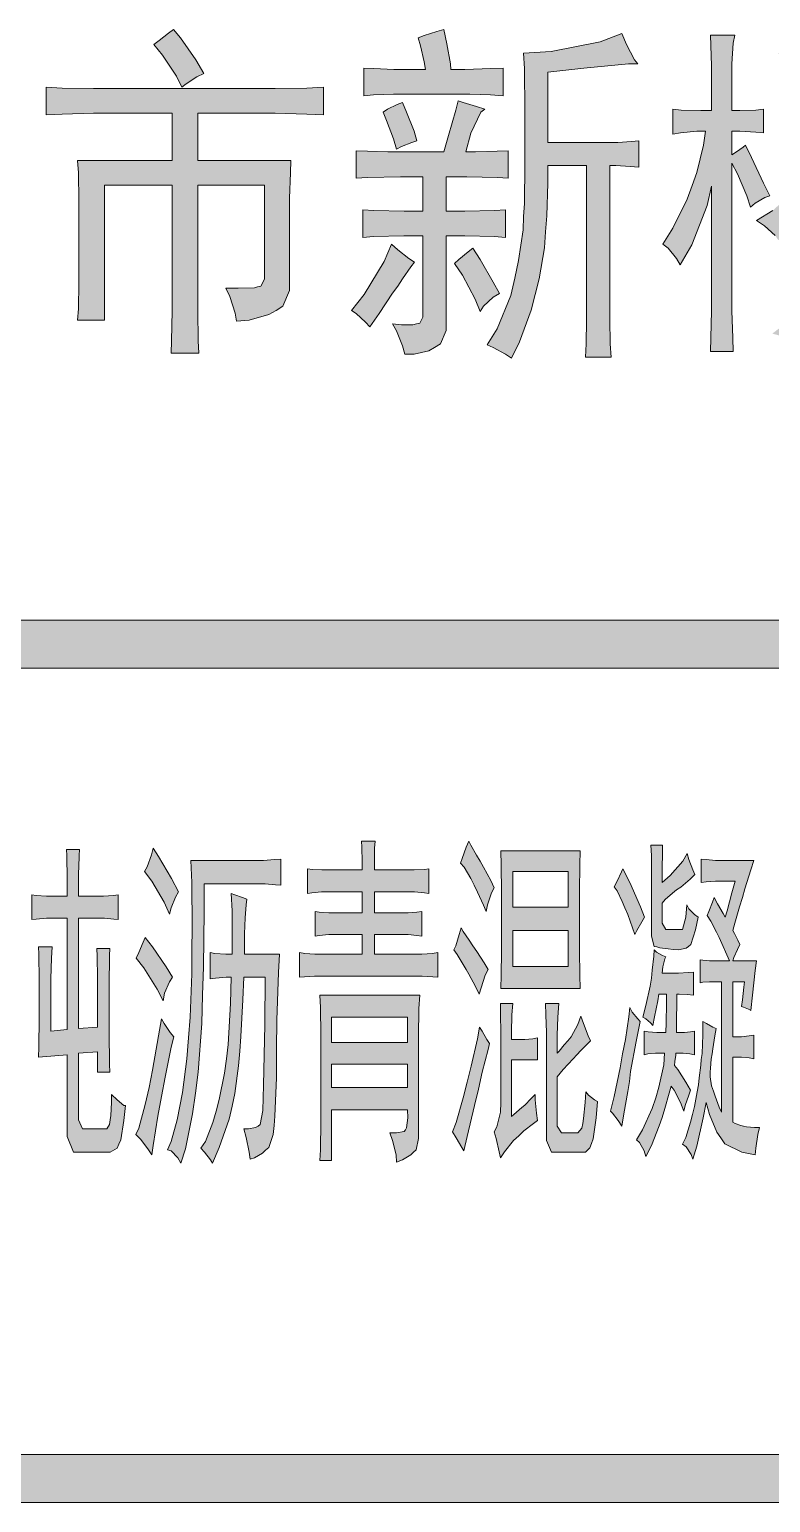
# Model space of a CAD drawing. Header units: millimetres. Extents: x 0 to 414, y 0 to 292.
# Drawn here: x 375.33 to 381.88, y 52.24 to 65.26 of the extents above; entities that cross this region are included whole.
import ezdxf

# ---------------------------------------------------------------- set-up
doc = ezdxf.new("R2010")
doc.units = ezdxf.units.MM

msp = doc.modelspace()

# ---------------------------------------------------------------- hatches: boundary and pattern name
h = msp.add_hatch(color=0)
h.dxf.hatch_style = 2
h.paths.add_polyline_path([(376.600861, 65.260361), (376.664361, 65.186278), (376.798417, 64.99225), (376.868972, 64.872306), (376.809, 64.840556), (376.71375, 64.780583), (376.674944, 64.748833), (376.629083, 64.847611), (376.505611, 65.034583), (376.428, 65.126306), (376.473861, 65.161583), (376.558528, 65.228611)])
h = msp.add_hatch(color=0)
h.dxf.hatch_style = 2
h.paths.add_polyline_path([(378.989167, 65.260361), (379.017389, 65.133361), (379.049139, 64.956972), (379.052667, 64.907583), (379.176139, 64.907583), (379.405444, 64.914639), (379.514806, 64.918167), (379.514806, 64.67475), (379.401917, 64.681806), (379.218472, 64.688861), (379.147917, 64.688861), (378.636389, 64.688861), (378.544667, 64.688861), (378.368278, 64.681806), (378.283611, 64.67475), (378.283611, 64.918167), (378.371806, 64.914639), (378.548194, 64.907583), (378.636389, 64.907583), (378.826889, 64.907583), (378.816306, 64.974611), (378.784556, 65.115722), (378.763389, 65.186278), (378.816306, 65.207444), (378.929194, 65.242722)])
h = msp.add_hatch(color=0)
h.dxf.hatch_style = 2
h.paths.add_polyline_path([(383.197806, 64.99225), (383.134306, 64.999306), (382.866194, 64.967556), (382.661583, 64.932278), (382.651, 64.840556), (382.626306, 64.646528), (382.608667, 64.544222), (382.993194, 64.544222), (383.056694, 64.544222), (383.215444, 64.54775), (383.303639, 64.554806), (383.303639, 64.346667), (383.215444, 64.353722), (382.993194, 64.360778), (382.866194, 64.360778), (382.880306, 64.251417), (382.9685, 64.053861), (383.042583, 63.965667), (383.113139, 63.877472), (383.331861, 63.732833), (383.4765, 63.679917), (383.423583, 63.641111), (383.335389, 63.53175), (383.303639, 63.461194), (383.226028, 63.507056), (383.074333, 63.630528), (383.003778, 63.704611), (382.993194, 63.637583), (382.982611, 63.478833), (382.982611, 63.387111), (382.982611, 62.826194), (382.982611, 62.741528), (382.989667, 62.5475), (382.993194, 62.438139), (382.792111, 62.438139), (382.795639, 62.508694), (382.802694, 62.70625), (382.802694, 62.826194), (382.802694, 63.387111), (382.802694, 63.478833), (382.795639, 63.641111), (382.792111, 63.715194), (382.993194, 63.715194), (382.869722, 63.84925), (382.7145, 64.170278), (382.68275, 64.360778), (382.566333, 64.360778), (382.506361, 64.16675), (382.368778, 63.873944), (382.287639, 63.775167), (382.368778, 63.764583), (382.485194, 63.750472), (382.524, 63.750472), (382.506361, 63.683444), (382.481667, 63.482361), (382.471083, 63.344778), (382.456972, 63.207194), (382.414639, 62.956722), (382.379361, 62.843833), (382.344083, 62.730944), (382.217083, 62.522806), (382.125361, 62.424028), (382.072444, 62.480472), (381.956028, 62.554556), (381.892528, 62.572194), (382.037167, 62.681556), (382.210028, 62.992), (382.23825, 63.193083), (382.27, 63.394167), (382.287639, 63.672861), (382.277056, 63.750472), (382.195917, 63.648167), (382.030111, 63.471778), (381.945444, 63.397694), (381.917222, 63.440028), (381.821972, 63.524694), (381.751417, 63.570556), (381.896056, 63.65875), (382.107722, 63.856306), (382.17475, 63.958611), (382.241778, 64.060917), (382.340556, 64.262), (382.372306, 64.360778), (382.255889, 64.360778), (382.04775, 64.353722), (381.956028, 64.346667), (381.956028, 64.554806), (382.051278, 64.54775), (382.287639, 64.544222), (382.425222, 64.544222), (382.435806, 64.653583), (382.453444, 64.8335), (382.456972, 64.907583), (382.319389, 64.889944), (382.104194, 64.86525), (382.030111, 64.858194), (382.016, 64.914639), (381.970139, 65.009889), (381.945444, 65.052222), (381.998361, 65.052222), (382.234722, 65.073389), (382.414639, 65.094556), (382.598083, 65.11925), (382.929694, 65.193333), (383.081389, 65.249778), (383.102556, 65.186278), (383.159, 65.059278)])
h = msp.add_hatch(color=0)
h.dxf.hatch_style = 2
h.paths.add_polyline_path([(380.703667, 64.956972), (380.622528, 64.956972), (380.227417, 64.918167), (379.909917, 64.882889), (379.909917, 64.262), (380.467306, 64.262), (380.527278, 64.262), (380.647222, 64.269056), (380.71425, 64.276111), (380.71425, 64.043278), (380.636639, 64.050333), (380.509639, 64.057389), (380.456722, 64.057389), (380.456722, 62.8015), (380.456722, 62.699194), (380.46025, 62.480472), (380.467306, 62.364056), (380.241528, 62.364056), (380.248583, 62.480472), (380.252111, 62.692139), (380.252111, 62.790917), (380.252111, 64.057389), (379.909917, 64.057389), (379.909917, 63.902167), (379.899333, 63.612889), (379.88875, 63.471778), (379.878167, 63.330667), (379.832306, 63.0555), (379.797028, 62.917917), (379.76175, 62.780333), (379.659444, 62.498111), (379.588889, 62.353472), (379.535972, 62.38875), (379.426611, 62.448722), (379.373694, 62.473417), (379.461889, 62.614528), (379.581833, 62.907333), (379.617111, 63.062556), (379.648861, 63.217778), (379.691194, 63.489417), (379.694722, 63.605833), (379.701778, 63.72225), (379.705306, 64.067972), (379.705306, 64.300806), (379.705306, 64.537167), (379.701778, 64.914639), (379.694722, 65.052222), (379.938139, 65.066333), (380.372056, 65.151), (380.562556, 65.225083), (380.604889, 65.126306), (380.675444, 64.99225)])
h = msp.add_hatch(color=0)
h.dxf.hatch_style = 2
h.paths.add_polyline_path([(381.6985, 63.6905), (381.66675, 63.789278), (381.585611, 63.983306), (381.536222, 64.078556), (381.536222, 62.886167), (381.536222, 62.773278), (381.543278, 62.533389), (381.546806, 62.413444), (381.345722, 62.413444), (381.34925, 62.533389), (381.356306, 62.773278), (381.356306, 62.886167), (381.356306, 63.873944), (381.3175, 63.704611), (381.179917, 63.355361), (381.077611, 63.178972), (381.045861, 63.235417), (380.971778, 63.327139), (380.925917, 63.362417), (381.014111, 63.503528), (381.141111, 63.761056), (381.183444, 63.881), (381.225778, 63.997417), (381.28575, 64.237306), (381.303389, 64.360778), (381.225778, 64.360778), (381.081139, 64.346667), (381.014111, 64.336083), (381.014111, 64.554806), (381.088194, 64.54775), (381.261056, 64.544222), (381.356306, 64.544222), (381.356306, 64.847611), (381.356306, 64.939333), (381.34925, 65.11925), (381.345722, 65.210972), (381.560917, 65.210972), (381.546806, 65.140417), (381.536222, 64.956972), (381.536222, 64.847611), (381.536222, 64.544222), (381.606778, 64.544222), (381.747889, 64.54775), (381.814917, 64.554806), (381.814917, 64.346667), (381.747889, 64.353722), (381.606778, 64.360778), (381.536222, 64.360778), (381.536222, 64.152639), (381.575028, 64.177333), (381.635, 64.219667), (381.656167, 64.237306), (381.709083, 64.127944), (381.814917, 63.902167), (381.871361, 63.789278), (381.8255, 63.775167), (381.740833, 63.725778)])
h = msp.add_hatch(color=0)
h.dxf.hatch_style = 2
h.paths.add_polyline_path([(377.373444, 64.73825), (377.500444, 64.73825), (377.779139, 64.741778), (377.927306, 64.748833), (377.927306, 64.505417), (377.779139, 64.512472), (377.500444, 64.519528), (377.373444, 64.519528), (376.816056, 64.519528), (376.816056, 64.10325), (377.638028, 64.10325), (377.6345, 63.993889), (377.627444, 63.768111), (377.627444, 63.655222), (377.627444, 63.059028), (377.627444, 62.953194), (377.567472, 62.815611), (377.5075, 62.776806), (377.444, 62.741528), (377.271139, 62.692139), (377.15825, 62.681556), (377.147667, 62.752111), (377.098278, 62.900278), (377.063, 62.974361), (377.172361, 62.974361), (377.317, 62.977889), (377.345222, 62.984944), (377.373444, 62.992), (377.405194, 63.051972), (377.405194, 63.104889), (377.405194, 63.884528), (376.816056, 63.884528), (376.816056, 62.924972), (376.816056, 62.773278), (376.819583, 62.508694), (376.826639, 62.399333), (376.579694, 62.399333), (376.583222, 62.508694), (376.590278, 62.773278), (376.590278, 62.924972), (376.590278, 63.884528), (375.990556, 63.884528), (375.990556, 62.692139), (375.754194, 62.692139), (375.76125, 62.790917), (375.764778, 63.020222), (375.764778, 63.154278), (375.764778, 63.605833), (375.764778, 63.746944), (375.76125, 63.993889), (375.754194, 64.10325), (376.590278, 64.10325), (376.590278, 64.519528), (376.032889, 64.519528), (375.895306, 64.519528), (375.616611, 64.512472), (375.4755, 64.505417), (375.4755, 64.748833), (375.616611, 64.741778), (375.895306, 64.73825), (376.032889, 64.73825)])
h = msp.add_hatch(color=0)
h.dxf.hatch_style = 2
h.paths.add_polyline_path([(379.352528, 64.554806), (379.31725, 64.530111), (379.229056, 64.343139), (379.183194, 64.177333), (379.271389, 64.177333), (379.461889, 64.184389), (379.557139, 64.187917), (379.557139, 63.9445), (379.465417, 63.951556), (379.193778, 63.958611), (379.010333, 63.958611), (379.010333, 63.655222), (379.176139, 63.655222), (379.437194, 63.65875), (379.535972, 63.665806), (379.535972, 63.422389), (379.437194, 63.429444), (379.176139, 63.4365), (379.010333, 63.4365), (379.010333, 62.692139), (379.010333, 62.600417), (378.960944, 62.480472), (378.908028, 62.448722), (378.858639, 62.4205), (378.728111, 62.38875), (378.646972, 62.38875), (378.625806, 62.462833), (378.572889, 62.596889), (378.537611, 62.656861), (378.615222, 62.649806), (378.717528, 62.649806), (378.749278, 62.656861), (378.7775, 62.663917), (378.805722, 62.716833), (378.805722, 62.766222), (378.805722, 63.4365), (378.636389, 63.4365), (378.368278, 63.429444), (378.273028, 63.422389), (378.273028, 63.665806), (378.371806, 63.65875), (378.639917, 63.655222), (378.805722, 63.655222), (378.805722, 63.958611), (378.608167, 63.958611), (378.315361, 63.951556), (378.216583, 63.9445), (378.216583, 64.187917), (378.315361, 64.184389), (378.495278, 64.177333), (378.583472, 64.177333), (378.989167, 64.177333), (379.0315, 64.321972), (379.095, 64.54775), (379.116167, 64.628889), (379.162028, 64.614778), (379.278444, 64.5795)])
h = msp.add_hatch(color=0)
h.dxf.hatch_style = 2
h.paths.add_polyline_path([(378.625806, 64.614778), (378.661083, 64.530111), (378.728111, 64.360778), (378.752806, 64.276111), (378.706944, 64.262), (378.615222, 64.226722), (378.572889, 64.202028), (378.544667, 64.29375), (378.484694, 64.456028), (378.452944, 64.530111), (378.49175, 64.554806), (378.576417, 64.597139)])
h = msp.add_hatch(color=0)
h.dxf.hatch_style = 2
h.paths.add_polyline_path([(378.731639, 63.203667), (378.699889, 63.161333), (378.625806, 63.0555), (378.583472, 62.992), (378.537611, 62.9285), (378.417667, 62.748583), (378.336528, 62.632167), (378.297722, 62.6745), (378.216583, 62.748583), (378.17425, 62.776806), (378.287139, 62.917917), (378.463528, 63.210722), (378.527028, 63.362417), (378.583472, 63.313028), (378.68225, 63.235417)])
h = msp.add_hatch(color=0)
h.dxf.hatch_style = 2
h.paths.add_polyline_path([(379.246694, 63.327139), (379.310194, 63.228361), (379.426611, 63.027278), (379.483056, 62.924972), (379.426611, 62.893222), (379.341944, 62.815611), (379.310194, 62.766222), (379.267861, 62.875583), (379.154972, 63.08725), (379.084417, 63.193083), (379.123222, 63.228361), (379.204361, 63.295389)])
h = msp.add_hatch(color=0)
h.dxf.hatch_style = 2
h.paths.add_polyline_path([(355.134333, 59.615917), (355.134333, 60.03925), (404.410333, 60.03925), (404.410333, 59.615917)])
h = msp.add_hatch(color=0)
h.dxf.hatch_style = 2
h.paths.add_polyline_path([(378.382389, 58.084861), (378.378861, 58.024889), (378.378861, 57.897889), (378.378861, 57.830861), (378.678722, 57.830861), (378.728111, 57.830861), (378.819833, 57.834389), (378.858639, 57.841444), (378.858639, 57.622722), (378.819833, 57.629778), (378.731639, 57.636833), (378.68225, 57.636833), (378.378861, 57.636833), (378.378861, 57.453389), (378.639917, 57.453389), (378.675194, 57.453389), (378.752806, 57.456917), (378.795139, 57.463972), (378.795139, 57.24525), (378.752806, 57.252306), (378.675194, 57.259361), (378.639917, 57.259361), (378.378861, 57.259361), (378.378861, 57.0865), (378.74575, 57.0865), (378.795139, 57.0865), (378.890389, 57.093556), (378.93625, 57.100611), (378.93625, 56.881889), (378.893917, 56.885417), (378.798667, 56.892472), (378.74575, 56.892472), (377.8885, 56.892472), (377.846167, 56.892472), (377.757972, 56.885417), (377.715639, 56.881889), (377.715639, 57.100611), (377.7615, 57.093556), (377.849694, 57.0865), (377.8885, 57.0865), (378.2695, 57.0865), (378.2695, 57.259361), (378.0155, 57.259361), (377.973167, 57.259361), (377.8885, 57.252306), (377.853222, 57.24525), (377.853222, 57.463972), (377.8885, 57.456917), (377.973167, 57.453389), (378.0155, 57.453389), (378.2695, 57.453389), (378.2695, 57.636833), (377.955528, 57.636833), (377.909667, 57.636833), (377.825, 57.629778), (377.786194, 57.622722), (377.786194, 57.841444), (377.828528, 57.834389), (377.913194, 57.830861), (377.955528, 57.830861), (378.2695, 57.830861), (378.2695, 57.901417), (378.265972, 58.031944), (378.262444, 58.084861)])
h = msp.add_hatch(color=0)
h.dxf.hatch_style = 2
h.paths.add_polyline_path([(379.211417, 58.084861), (379.229056, 58.049583), (379.278444, 57.961389), (379.310194, 57.908472), (379.341944, 57.855556), (379.405444, 57.739139), (379.433667, 57.672111), (379.4125, 57.629778), (379.377222, 57.523944), (379.363111, 57.463972), (379.341944, 57.520417), (379.289028, 57.633306), (379.257278, 57.696806), (379.229056, 57.756778), (379.169083, 57.855556), (379.137333, 57.890833), (379.151444, 57.933167), (379.186722, 58.031944)])
h = msp.add_hatch(color=0)
h.dxf.hatch_style = 2
h.paths.add_polyline_path([(375.990556, 55.541333), (376.011722, 55.541333), (376.036417, 55.580139), (376.043472, 55.622472), (376.047, 55.661278), (376.054056, 55.774167), (376.054056, 55.844722), (376.103444, 55.798861), (376.163417, 55.749472), (376.177528, 55.749472), (376.163417, 55.615417), (376.135194, 55.446083), (376.117556, 55.407278), (376.103444, 55.372), (376.043472, 55.336722), (376.001139, 55.336722), (375.775361, 55.336722), (375.718917, 55.336722), (375.662472, 55.474306), (375.662472, 55.615417), (375.662472, 56.1975), (375.408472, 56.176333), (375.412, 56.264528), (375.415528, 56.522056), (375.415528, 56.684333), (375.415528, 56.857194), (375.412, 57.0865), (375.408472, 57.15), (375.528417, 57.15), (375.524889, 57.051222), (375.517833, 56.867778), (375.517833, 56.783111), (375.517833, 56.405639), (375.662472, 56.41975), (375.662472, 57.404), (375.535472, 57.404), (375.479028, 57.404), (375.387306, 57.396944), (375.3485, 57.393417), (375.3485, 57.612139), (375.387306, 57.605083), (375.479028, 57.598028), (375.535472, 57.598028), (375.662472, 57.598028), (375.662472, 57.749722), (375.658944, 57.957861), (375.655417, 58.010778), (375.771833, 58.010778), (375.768306, 57.957861), (375.764778, 57.855556), (375.76125, 57.806167), (375.76125, 57.756778), (375.76125, 57.654472), (375.76125, 57.598028), (375.941167, 57.598028), (375.9835, 57.598028), (376.071694, 57.605083), (376.114028, 57.612139), (376.114028, 57.393417), (376.075222, 57.396944), (375.990556, 57.404), (375.944694, 57.404), (375.76125, 57.404), (375.76125, 56.430333), (375.930583, 56.440917), (375.930583, 56.747833), (375.930583, 56.874833), (375.927056, 57.068861), (375.923528, 57.135889), (376.039944, 57.135889), (376.036417, 57.075917), (376.032889, 56.807806), (376.032889, 56.599667), (376.032889, 56.395056), (376.036417, 56.112833), (376.039944, 56.042278), (375.930583, 56.042278), (375.930583, 56.222194), (375.76125, 56.211611), (375.76125, 55.700083), (375.76125, 55.622472), (375.796528, 55.541333), (375.831806, 55.541333)])
h = msp.add_hatch(color=0)
h.dxf.hatch_style = 2
h.paths.add_polyline_path([(376.420944, 58.024889), (376.470333, 57.950806), (376.583222, 57.756778), (376.646722, 57.636833), (376.6185, 57.590972), (376.579694, 57.495722), (376.565583, 57.439278), (376.519722, 57.545111), (376.410361, 57.732083), (376.346861, 57.81675), (376.368028, 57.859083), (376.406833, 57.964917)])
h = msp.add_hatch(color=0)
h.paths.add_polyline_path([(380.195667, 58.000194), (380.192139, 57.876722), (380.188611, 57.640361), (380.188611, 57.523944), (380.188611, 57.220556), (380.188611, 57.11825), (380.192139, 56.899528), (380.195667, 56.783111), (379.493639, 56.783111), (379.497167, 56.899528), (379.500694, 57.111194), (379.500694, 57.209972), (379.500694, 57.523944), (379.500694, 57.633306), (379.497167, 57.873194), (379.493639, 58.000194)])
h.paths.add_polyline_path([(380.089833, 56.977139), (380.089833, 57.294639), (379.599472, 57.294639), (379.599472, 56.977139)])
h.paths.add_polyline_path([(380.089833, 57.502778), (380.089833, 57.81675), (379.599472, 57.81675), (379.599472, 57.502778)])
h = msp.add_hatch(color=0)
h.dxf.hatch_style = 2
h.paths.add_polyline_path([(381.208139, 57.792056), (381.165806, 57.749722), (381.084667, 57.679167), (381.045861, 57.654472), (381.010583, 57.62625), (380.947083, 57.569806), (380.918861, 57.538056), (380.918861, 57.414583), (380.918861, 57.361667), (380.950611, 57.305222), (380.982361, 57.305222), (381.081139, 57.305222), (381.098778, 57.305222), (381.127, 57.414583), (381.137583, 57.523944), (381.155222, 57.488667), (381.204611, 57.43575), (381.236361, 57.414583), (381.215194, 57.301694), (381.172861, 57.171167), (381.151694, 57.153528), (381.130528, 57.139417), (381.0635, 57.125306), (381.017639, 57.128833), (380.971778, 57.132361), (380.897694, 57.142944), (380.873, 57.15), (380.848306, 57.153528), (380.823611, 57.24525), (380.823611, 57.329917), (380.823611, 57.636833), (380.823611, 57.749722), (380.823611, 57.957861), (380.820083, 58.049583), (380.922389, 58.049583), (380.922389, 57.993139), (380.918861, 57.830861), (380.918861, 57.7215), (380.989417, 57.781472), (381.102306, 57.908472), (381.141111, 57.9755), (381.155222, 57.922583), (381.1905, 57.830861)])
h = msp.add_hatch(color=0)
h.dxf.hatch_style = 2
h.paths.add_polyline_path([(376.667889, 55.237944), (376.639667, 55.287333), (376.579694, 55.347306), (376.547944, 55.357889), (376.579694, 55.431972), (376.632611, 55.622472), (376.657306, 55.742417), (376.682, 55.862361), (376.720806, 56.162222), (376.734917, 56.345667), (376.749028, 56.529111), (376.763139, 56.913639), (376.763139, 57.11825), (376.766667, 57.322861), (376.763139, 57.7215), (376.756083, 57.915528), (377.362861, 57.915528), (377.398139, 57.915528), (377.493389, 57.922583), (377.549833, 57.926111), (377.549833, 57.696806), (377.503972, 57.700333), (377.41225, 57.707389), (377.362861, 57.707389), (376.8725, 57.707389), (376.8725, 57.463972), (376.865444, 56.973611), (376.858389, 56.723139), (376.851333, 56.472667), (376.819583, 56.042278), (376.794889, 55.858833), (376.770194, 55.675389), (376.706694, 55.364944)])
h = msp.add_hatch(color=0)
h.dxf.hatch_style = 2
h.paths.add_polyline_path([(380.573139, 57.841444), (380.633111, 57.7215), (380.728361, 57.506306), (380.763639, 57.414583), (380.738944, 57.37225), (380.696611, 57.294639), (380.678972, 57.259361), (380.657806, 57.319333), (380.615472, 57.43575), (380.590778, 57.495722), (380.566083, 57.552167), (380.520222, 57.647417), (380.495528, 57.682694), (380.520222, 57.732083), (380.559028, 57.813222)])
h = msp.add_hatch(color=0)
h.dxf.hatch_style = 2
h.paths.add_polyline_path([(381.3175, 57.428694), (381.331611, 57.463972), (381.363361, 57.545111), (381.377472, 57.587444), (381.409222, 57.531), (381.458611, 57.446333), (381.47625, 57.414583), (381.493889, 57.471028), (381.536222, 57.629778), (381.564444, 57.732083), (381.433917, 57.732083), (381.391583, 57.732083), (381.306917, 57.725028), (381.264583, 57.7215), (381.264583, 57.926111), (381.306917, 57.922583), (381.391583, 57.915528), (381.433917, 57.915528), (381.73025, 57.915528), (381.702028, 57.830861), (381.649111, 57.665056), (381.627944, 57.587444), (381.60325, 57.506306), (381.560917, 57.361667), (381.543278, 57.294639), (381.557389, 57.269944), (381.589139, 57.209972), (381.606778, 57.171167), (381.585611, 57.128833), (381.553861, 57.058278), (381.543278, 57.026528), (381.751417, 57.026528), (381.740833, 56.941861), (381.716139, 56.723139), (381.702028, 56.589083), (381.680861, 56.599667), (381.638528, 56.617306), (381.620889, 56.624361), (381.627944, 56.684333), (381.642056, 56.793694), (381.645583, 56.843083), (381.543278, 56.843083), (381.543278, 56.35625), (381.592667, 56.35625), (381.620889, 56.35625), (381.687917, 56.363306), (381.73025, 56.370361), (381.73025, 56.162222), (381.687917, 56.169278), (381.620889, 56.176333), (381.592667, 56.176333), (381.543278, 56.176333), (381.543278, 55.601306), (381.564444, 55.590722), (381.613833, 55.573083), (381.638528, 55.566028), (381.663222, 55.558972), (381.733778, 55.555444), (381.779639, 55.555444), (381.765528, 55.491944), (381.747889, 55.372), (381.740833, 55.312028), (381.624417, 55.336722), (381.472722, 55.410806), (381.437444, 55.463722), (381.402167, 55.513111), (381.338667, 55.668333), (381.306917, 55.774167), (381.282222, 55.640111), (381.225778, 55.389639), (381.1905, 55.273222), (381.176389, 55.315556), (381.130528, 55.382583), (381.098778, 55.407278), (381.127, 55.46725), (381.169333, 55.601306), (381.186972, 55.668333), (381.204611, 55.738889), (381.229306, 55.869417), (381.239889, 55.932917), (381.246944, 55.992889), (381.261056, 56.105778), (381.264583, 56.155167), (381.271639, 56.208083), (381.278694, 56.373889), (381.278694, 56.490306), (381.310444, 56.472667), (381.366889, 56.440917), (381.395111, 56.430333), (381.384528, 56.363306), (381.366889, 56.250417), (381.359833, 56.204556), (381.352778, 56.158694), (381.345722, 56.077556), (381.342194, 56.042278), (381.342194, 56.003472), (381.356306, 55.922333), (381.373944, 55.876472), (381.388056, 55.830611), (381.423333, 55.735361), (381.4445, 55.6895), (381.4445, 56.843083), (381.377472, 56.843083), (381.338667, 56.843083), (381.278694, 56.839556), (381.254, 56.8325), (381.254, 57.037111), (381.278694, 57.033583), (381.338667, 57.026528), (381.373944, 57.026528), (381.515056, 57.026528), (381.423333, 57.234667), (381.398639, 57.280528), (381.34925, 57.379306)])
h = msp.add_hatch(color=0)
h.dxf.hatch_style = 2
h.paths.add_polyline_path([(377.278194, 55.273222), (377.271139, 55.336722), (377.242917, 55.46725), (377.22175, 55.541333), (377.264083, 55.541333), (377.327583, 55.555444), (377.34875, 55.566028), (377.366389, 55.580139), (377.391083, 55.703611), (377.394611, 55.8165), (377.398139, 55.929389), (377.408722, 56.462083), (377.41225, 56.881889), (377.22175, 56.881889), (377.214694, 56.684333), (377.197056, 56.359778), (377.186472, 56.22925), (377.175889, 56.098722), (377.144139, 55.855306), (377.119444, 55.742417), (377.09475, 55.629528), (377.006556, 55.379056), (376.946583, 55.237944), (376.928944, 55.269694), (376.876028, 55.336722), (376.844278, 55.372), (376.883083, 55.431972), (376.950111, 55.597778), (376.978333, 55.700083), (377.006556, 55.802389), (377.052417, 56.035222), (377.070056, 56.162222), (377.084167, 56.289222), (377.105333, 56.649056), (377.112389, 56.881889), (377.066528, 56.881889), (376.971278, 56.874833), (376.925417, 56.867778), (376.925417, 57.100611), (376.96775, 57.093556), (377.063, 57.0865), (377.119444, 57.0865), (377.119444, 57.202917), (377.119444, 57.471028), (377.112389, 57.622722), (377.144139, 57.612139), (377.211167, 57.587444), (377.249972, 57.573333), (377.242917, 57.523944), (377.235861, 57.407528), (377.232333, 57.336972), (377.228806, 57.266417), (377.228806, 57.142944), (377.228806, 57.0865), (377.53925, 57.0865), (377.528667, 56.924222), (377.514556, 56.504417), (377.511028, 56.246889), (377.511028, 55.992889), (377.496917, 55.654222), (377.489861, 55.573083), (377.482806, 55.491944), (377.444, 55.379056), (377.415778, 55.354361), (377.387556, 55.326139), (377.317, 55.287333)])
h = msp.add_hatch(color=0)
h.dxf.hatch_style = 2
h.paths.add_polyline_path([(379.144389, 57.319333), (379.162028, 57.287583), (379.214944, 57.209972), (379.246694, 57.160583), (379.281972, 57.111194), (379.345472, 57.008889), (379.38075, 56.952444), (379.356056, 56.899528), (379.320778, 56.790167), (379.303139, 56.733722), (379.271389, 56.80075), (379.211417, 56.910111), (379.186722, 56.952444), (379.162028, 56.994778), (379.109111, 57.082972), (379.077361, 57.125306), (379.095, 57.160583), (379.12675, 57.259361)])
h = msp.add_hatch(color=0)
h.dxf.hatch_style = 2
h.paths.add_polyline_path([(376.350389, 57.234667), (376.417417, 57.15), (376.537361, 56.973611), (376.593806, 56.881889), (376.565583, 56.843083), (376.52325, 56.740778), (376.509139, 56.67375), (376.456222, 56.776056), (376.339806, 56.966556), (376.272778, 57.051222), (376.293944, 57.100611), (376.33275, 57.192333)])
h = msp.add_hatch(color=0)
h.dxf.hatch_style = 2
h.paths.add_polyline_path([(381.028222, 56.10225), (381.056444, 56.066972), (381.127, 55.954083), (381.169333, 55.883528), (381.155222, 55.841194), (381.123472, 55.749472), (381.109361, 55.700083), (381.081139, 55.774167), (381.024694, 55.883528), (381, 55.918806), (380.982361, 55.858833), (380.943556, 55.72125), (380.918861, 55.643639), (380.894167, 55.569556), (380.823611, 55.396694), (380.774222, 55.297917), (380.760111, 55.347306), (380.717778, 55.421389), (380.693083, 55.446083), (380.746, 55.534278), (380.830667, 55.72125), (380.862417, 55.8165), (380.890639, 55.91175), (380.932972, 56.109306), (380.940028, 56.211611), (380.890639, 56.211611), (380.858889, 56.211611), (380.791861, 56.204556), (380.760111, 56.1975), (380.760111, 56.405639), (380.795389, 56.398583), (380.873, 56.395056), (380.911806, 56.395056), (380.950611, 56.395056), (380.954139, 56.479722), (380.957667, 56.649056), (380.957667, 56.733722), (380.890639, 56.733722), (380.880056, 56.67375), (380.851833, 56.532639), (380.837722, 56.455028), (380.816556, 56.479722), (380.774222, 56.515), (380.749528, 56.529111), (380.774222, 56.631417), (380.813028, 56.804278), (380.823611, 56.874833), (380.830667, 56.945389), (380.844778, 57.068861), (380.848306, 57.125306), (380.869472, 57.104139), (380.922389, 57.075917), (380.950611, 57.061806), (380.943556, 57.044167), (380.925917, 56.973611), (380.918861, 56.917167), (381.028222, 56.917167), (381.0635, 56.917167), (381.148167, 56.924222), (381.197556, 56.92775), (381.197556, 56.723139), (381.141111, 56.730194), (381.070556, 56.733722), (381.049389, 56.733722), (381.049389, 56.666694), (381.045861, 56.497361), (381.045861, 56.395056), (381.098778, 56.395056), (381.116417, 56.395056), (381.169333, 56.398583), (381.204611, 56.405639), (381.204611, 56.1975), (381.162278, 56.204556), (381.105833, 56.211611), (381.09525, 56.211611), (381.038806, 56.211611), (381.038806, 56.193972), (381.03175, 56.137528)])
h = msp.add_hatch(color=0)
h.paths.add_polyline_path([(378.512917, 55.506056), (378.572889, 55.506056), (378.639917, 55.520167), (378.6505, 55.534278), (378.661083, 55.551917), (378.671667, 55.640111), (378.668139, 55.710667), (377.997861, 55.710667), (377.997861, 55.262639), (377.895556, 55.262639), (377.899083, 55.357889), (377.902611, 55.608361), (377.902611, 55.760056), (377.902611, 56.236306), (377.902611, 56.370361), (377.899083, 56.613778), (377.895556, 56.723139), (378.7775, 56.723139), (378.770444, 56.606722), (378.766917, 56.35625), (378.766917, 56.222194), (378.766917, 55.53075), (378.766917, 55.456667), (378.74575, 55.357889), (378.721056, 55.336722), (378.699889, 55.312028), (378.625806, 55.269694), (378.572889, 55.248528), (378.569361, 55.312028), (378.537611, 55.439028)])
h.paths.add_polyline_path([(378.668139, 56.306861), (378.668139, 56.529111), (377.997861, 56.529111), (377.997861, 56.306861)])
h.paths.add_polyline_path([(378.668139, 55.908222), (378.668139, 56.112833), (377.997861, 56.112833), (377.997861, 55.908222)])
h = msp.add_hatch(color=0)
h.dxf.hatch_style = 2
h.paths.add_polyline_path([(379.433667, 55.516639), (379.458361, 55.558972), (379.490111, 55.6895), (379.493639, 55.774167), (379.493639, 56.35625), (379.493639, 56.398583), (379.490111, 56.54675), (379.490111, 56.649056), (379.599472, 56.649056), (379.592417, 56.550278), (379.588889, 56.395056), (379.588889, 56.331556), (379.673556, 56.331556), (379.705306, 56.331556), (379.775861, 56.338611), (379.818194, 56.345667), (379.818194, 56.151639), (379.588889, 56.151639), (379.588889, 55.650694), (379.610056, 55.668333), (379.655917, 55.710667), (379.680611, 55.731833), (379.705306, 55.753), (379.76175, 55.809444), (379.797028, 55.844722), (379.797028, 55.798861), (379.807611, 55.682444), (379.818194, 55.615417), (379.782917, 55.590722), (379.69825, 55.523694), (379.652389, 55.481361), (379.606528, 55.439028), (379.525389, 55.34025), (379.490111, 55.287333), (379.479528, 55.34025), (379.451306, 55.456667)])
h = msp.add_hatch(color=0)
h.dxf.hatch_style = 2
h.paths.add_polyline_path([(380.005167, 56.649056), (379.998111, 56.529111), (379.991056, 56.370361), (379.991056, 56.331556), (379.991056, 56.211611), (380.008694, 56.22925), (380.054556, 56.285694), (380.086306, 56.320972), (380.114528, 56.35625), (380.1745, 56.465611), (380.199194, 56.539694), (380.223889, 56.472667), (380.266222, 56.363306), (380.287389, 56.320972), (380.262694, 56.296278), (380.199194, 56.236306), (380.163917, 56.1975), (380.132167, 56.162222), (380.043972, 56.066972), (379.991056, 56.003472), (379.991056, 55.626), (379.991056, 55.566028), (380.029861, 55.506056), (380.065139, 55.506056), (380.153333, 55.506056), (380.1745, 55.506056), (380.209778, 55.548389), (380.216833, 55.590722), (380.223889, 55.633056), (380.238, 55.774167), (380.245056, 55.869417), (380.26975, 55.841194), (380.322667, 55.798861), (380.347361, 55.78475), (380.336778, 55.640111), (380.308556, 55.453139), (380.294444, 55.414333), (380.280333, 55.375528), (380.241528, 55.336722), (380.216833, 55.336722), (379.987528, 55.336722), (379.941667, 55.336722), (379.895806, 55.439028), (379.895806, 55.541333), (379.895806, 56.331556), (379.895806, 56.395056), (379.892278, 56.550278), (379.88875, 56.649056)])
h = msp.add_hatch(color=0)
h.dxf.hatch_style = 2
h.paths.add_polyline_path([(376.604389, 56.35625), (376.579694, 56.264528), (376.526778, 55.999944), (376.495028, 55.827083), (376.463278, 55.654222), (376.420944, 55.396694), (376.410361, 55.312028), (376.382139, 55.357889), (376.311583, 55.449611), (376.26925, 55.491944), (376.293944, 55.548389), (376.350389, 55.756528), (376.385667, 55.908222), (376.417417, 56.059917), (376.470333, 56.363306), (376.495028, 56.515), (376.519722, 56.472667), (376.572639, 56.395056)])
h = msp.add_hatch(color=0)
h.dxf.hatch_style = 2
h.paths.add_polyline_path([(380.463778, 55.700083), (380.495528, 55.827083), (380.548444, 56.081083), (380.569611, 56.204556), (380.594306, 56.331556), (380.626056, 56.532639), (380.633111, 56.613778), (380.654278, 56.574972), (380.703667, 56.515), (380.724833, 56.490306), (380.689556, 56.313917), (380.640167, 56.049333), (380.629583, 55.961139), (380.615472, 55.872944), (380.580194, 55.675389), (380.562556, 55.566028), (380.530806, 55.615417), (380.481417, 55.682444)])
h = msp.add_hatch(color=0)
h.dxf.hatch_style = 2
h.paths.add_polyline_path([(379.394861, 56.296278), (379.38075, 56.243361), (379.327833, 56.042278), (379.296083, 55.894111), (379.260806, 55.749472), (379.197306, 55.474306), (379.165556, 55.347306), (379.147917, 55.379056), (379.098528, 55.463722), (379.066778, 55.516639), (379.098528, 55.597778), (379.162028, 55.8165), (379.197306, 55.954083), (379.232583, 56.095194), (379.289028, 56.338611), (379.306667, 56.440917), (379.327833, 56.405639), (379.370167, 56.331556)])
h = msp.add_hatch(color=0)
h.dxf.hatch_style = 2
h.paths.add_polyline_path([(354.957944, 52.239333), (354.957944, 52.662667), (404.237472, 52.662667), (404.237472, 52.239333)])

# ---------------------------------------------------------------- linework, layer by layer
at = {"color": 0, "lineweight": 0}
for points in [[(376.600861, 65.260361), (376.664361, 65.186278), (376.798417, 64.99225), (376.868972, 64.872306), (376.809, 64.840556), (376.71375, 64.780583), (376.674944, 64.748833), (376.629083, 64.847611), (376.505611, 65.034583), (376.428, 65.126306), (376.473861, 65.161583), (376.558528, 65.228611)], [(378.989167, 65.260361), (379.017389, 65.133361), (379.049139, 64.956972), (379.052667, 64.907583), (379.176139, 64.907583), (379.405444, 64.914639), (379.514806, 64.918167), (379.514806, 64.67475), (379.401917, 64.681806), (379.218472, 64.688861), (379.147917, 64.688861), (378.636389, 64.688861), (378.544667, 64.688861), (378.368278, 64.681806), (378.283611, 64.67475), (378.283611, 64.918167), (378.371806, 64.914639), (378.548194, 64.907583), (378.636389, 64.907583), (378.826889, 64.907583), (378.816306, 64.974611), (378.784556, 65.115722), (378.763389, 65.186278), (378.816306, 65.207444), (378.929194, 65.242722)], [(380.703667, 64.956972), (380.622528, 64.956972), (380.227417, 64.918167), (379.909917, 64.882889), (379.909917, 64.262), (380.467306, 64.262), (380.527278, 64.262), (380.647222, 64.269056), (380.71425, 64.276111), (380.71425, 64.043278), (380.636639, 64.050333), (380.509639, 64.057389), (380.456722, 64.057389), (380.456722, 62.8015), (380.456722, 62.699194), (380.46025, 62.480472), (380.467306, 62.364056), (380.241528, 62.364056), (380.248583, 62.480472), (380.252111, 62.692139), (380.252111, 62.790917), (380.252111, 64.057389), (379.909917, 64.057389), (379.909917, 63.902167), (379.899333, 63.612889), (379.88875, 63.471778), (379.878167, 63.330667), (379.832306, 63.0555), (379.797028, 62.917917), (379.76175, 62.780333), (379.659444, 62.498111), (379.588889, 62.353472), (379.535972, 62.38875), (379.426611, 62.448722), (379.373694, 62.473417), (379.461889, 62.614528), (379.581833, 62.907333), (379.617111, 63.062556), (379.648861, 63.217778), (379.691194, 63.489417), (379.694722, 63.605833), (379.701778, 63.72225), (379.705306, 64.067972), (379.705306, 64.300806), (379.705306, 64.537167), (379.701778, 64.914639), (379.694722, 65.052222), (379.938139, 65.066333), (380.372056, 65.151), (380.562556, 65.225083), (380.604889, 65.126306), (380.675444, 64.99225)], [(381.6985, 63.6905), (381.66675, 63.789278), (381.585611, 63.983306), (381.536222, 64.078556), (381.536222, 62.886167), (381.536222, 62.773278), (381.543278, 62.533389), (381.546806, 62.413444), (381.345722, 62.413444), (381.34925, 62.533389), (381.356306, 62.773278), (381.356306, 62.886167), (381.356306, 63.873944), (381.3175, 63.704611), (381.179917, 63.355361), (381.077611, 63.178972), (381.045861, 63.235417), (380.971778, 63.327139), (380.925917, 63.362417), (381.014111, 63.503528), (381.141111, 63.761056), (381.183444, 63.881), (381.225778, 63.997417), (381.28575, 64.237306), (381.303389, 64.360778), (381.225778, 64.360778), (381.081139, 64.346667), (381.014111, 64.336083), (381.014111, 64.554806), (381.088194, 64.54775), (381.261056, 64.544222), (381.356306, 64.544222), (381.356306, 64.847611), (381.356306, 64.939333), (381.34925, 65.11925), (381.345722, 65.210972), (381.560917, 65.210972), (381.546806, 65.140417), (381.536222, 64.956972), (381.536222, 64.847611), (381.536222, 64.544222), (381.606778, 64.544222), (381.747889, 64.54775), (381.814917, 64.554806), (381.814917, 64.346667), (381.747889, 64.353722), (381.606778, 64.360778), (381.536222, 64.360778), (381.536222, 64.152639), (381.575028, 64.177333), (381.635, 64.219667), (381.656167, 64.237306), (381.709083, 64.127944), (381.814917, 63.902167), (381.871361, 63.789278), (381.8255, 63.775167), (381.740833, 63.725778)], [(377.373444, 64.73825), (377.500444, 64.73825), (377.779139, 64.741778), (377.927306, 64.748833), (377.927306, 64.505417), (377.779139, 64.512472), (377.500444, 64.519528), (377.373444, 64.519528), (376.816056, 64.519528), (376.816056, 64.10325), (377.638028, 64.10325), (377.6345, 63.993889), (377.627444, 63.768111), (377.627444, 63.655222), (377.627444, 63.059028), (377.627444, 62.953194), (377.567472, 62.815611), (377.5075, 62.776806), (377.444, 62.741528), (377.271139, 62.692139), (377.15825, 62.681556), (377.147667, 62.752111), (377.098278, 62.900278), (377.063, 62.974361), (377.172361, 62.974361), (377.317, 62.977889), (377.345222, 62.984944), (377.373444, 62.992), (377.405194, 63.051972), (377.405194, 63.104889), (377.405194, 63.884528), (376.816056, 63.884528), (376.816056, 62.924972), (376.816056, 62.773278), (376.819583, 62.508694), (376.826639, 62.399333), (376.579694, 62.399333), (376.583222, 62.508694), (376.590278, 62.773278), (376.590278, 62.924972), (376.590278, 63.884528), (375.990556, 63.884528), (375.990556, 62.692139), (375.754194, 62.692139), (375.76125, 62.790917), (375.764778, 63.020222), (375.764778, 63.154278), (375.764778, 63.605833), (375.764778, 63.746944), (375.76125, 63.993889), (375.754194, 64.10325), (376.590278, 64.10325), (376.590278, 64.519528), (376.032889, 64.519528), (375.895306, 64.519528), (375.616611, 64.512472), (375.4755, 64.505417), (375.4755, 64.748833), (375.616611, 64.741778), (375.895306, 64.73825), (376.032889, 64.73825)], [(379.352528, 64.554806), (379.31725, 64.530111), (379.229056, 64.343139), (379.183194, 64.177333), (379.271389, 64.177333), (379.461889, 64.184389), (379.557139, 64.187917), (379.557139, 63.9445), (379.465417, 63.951556), (379.193778, 63.958611), (379.010333, 63.958611), (379.010333, 63.655222), (379.176139, 63.655222), (379.437194, 63.65875), (379.535972, 63.665806), (379.535972, 63.422389), (379.437194, 63.429444), (379.176139, 63.4365), (379.010333, 63.4365), (379.010333, 62.692139), (379.010333, 62.600417), (378.960944, 62.480472), (378.908028, 62.448722), (378.858639, 62.4205), (378.728111, 62.38875), (378.646972, 62.38875), (378.625806, 62.462833), (378.572889, 62.596889), (378.537611, 62.656861), (378.615222, 62.649806), (378.717528, 62.649806), (378.749278, 62.656861), (378.7775, 62.663917), (378.805722, 62.716833), (378.805722, 62.766222), (378.805722, 63.4365), (378.636389, 63.4365), (378.368278, 63.429444), (378.273028, 63.422389), (378.273028, 63.665806), (378.371806, 63.65875), (378.639917, 63.655222), (378.805722, 63.655222), (378.805722, 63.958611), (378.608167, 63.958611), (378.315361, 63.951556), (378.216583, 63.9445), (378.216583, 64.187917), (378.315361, 64.184389), (378.495278, 64.177333), (378.583472, 64.177333), (378.989167, 64.177333), (379.0315, 64.321972), (379.095, 64.54775), (379.116167, 64.628889), (379.162028, 64.614778), (379.278444, 64.5795)], [(378.625806, 64.614778), (378.661083, 64.530111), (378.728111, 64.360778), (378.752806, 64.276111), (378.706944, 64.262), (378.615222, 64.226722), (378.572889, 64.202028), (378.544667, 64.29375), (378.484694, 64.456028), (378.452944, 64.530111), (378.49175, 64.554806), (378.576417, 64.597139)], [(378.731639, 63.203667), (378.699889, 63.161333), (378.625806, 63.0555), (378.583472, 62.992), (378.537611, 62.9285), (378.417667, 62.748583), (378.336528, 62.632167), (378.297722, 62.6745), (378.216583, 62.748583), (378.17425, 62.776806), (378.287139, 62.917917), (378.463528, 63.210722), (378.527028, 63.362417), (378.583472, 63.313028), (378.68225, 63.235417)], [(379.246694, 63.327139), (379.310194, 63.228361), (379.426611, 63.027278), (379.483056, 62.924972), (379.426611, 62.893222), (379.341944, 62.815611), (379.310194, 62.766222), (379.267861, 62.875583), (379.154972, 63.08725), (379.084417, 63.193083), (379.123222, 63.228361), (379.204361, 63.295389)], [(355.134333, 59.615917), (355.134333, 60.03925), (404.410333, 60.03925), (404.410333, 59.615917)], [(378.382389, 58.084861), (378.378861, 58.024889), (378.378861, 57.897889), (378.378861, 57.830861), (378.678722, 57.830861), (378.728111, 57.830861), (378.819833, 57.834389), (378.858639, 57.841444), (378.858639, 57.622722), (378.819833, 57.629778), (378.731639, 57.636833), (378.68225, 57.636833), (378.378861, 57.636833), (378.378861, 57.453389), (378.639917, 57.453389), (378.675194, 57.453389), (378.752806, 57.456917), (378.795139, 57.463972), (378.795139, 57.24525), (378.752806, 57.252306), (378.675194, 57.259361), (378.639917, 57.259361), (378.378861, 57.259361), (378.378861, 57.0865), (378.74575, 57.0865), (378.795139, 57.0865), (378.890389, 57.093556), (378.93625, 57.100611), (378.93625, 56.881889), (378.893917, 56.885417), (378.798667, 56.892472), (378.74575, 56.892472), (377.8885, 56.892472), (377.846167, 56.892472), (377.757972, 56.885417), (377.715639, 56.881889), (377.715639, 57.100611), (377.7615, 57.093556), (377.849694, 57.0865), (377.8885, 57.0865), (378.2695, 57.0865), (378.2695, 57.259361), (378.0155, 57.259361), (377.973167, 57.259361), (377.8885, 57.252306), (377.853222, 57.24525), (377.853222, 57.463972), (377.8885, 57.456917), (377.973167, 57.453389), (378.0155, 57.453389), (378.2695, 57.453389), (378.2695, 57.636833), (377.955528, 57.636833), (377.909667, 57.636833), (377.825, 57.629778), (377.786194, 57.622722), (377.786194, 57.841444), (377.828528, 57.834389), (377.913194, 57.830861), (377.955528, 57.830861), (378.2695, 57.830861), (378.2695, 57.901417), (378.265972, 58.031944), (378.262444, 58.084861)], [(379.211417, 58.084861), (379.229056, 58.049583), (379.278444, 57.961389), (379.310194, 57.908472), (379.341944, 57.855556), (379.405444, 57.739139), (379.433667, 57.672111), (379.4125, 57.629778), (379.377222, 57.523944), (379.363111, 57.463972), (379.341944, 57.520417), (379.289028, 57.633306), (379.257278, 57.696806), (379.229056, 57.756778), (379.169083, 57.855556), (379.137333, 57.890833), (379.151444, 57.933167), (379.186722, 58.031944)], [(375.990556, 55.541333), (376.011722, 55.541333), (376.036417, 55.580139), (376.043472, 55.622472), (376.047, 55.661278), (376.054056, 55.774167), (376.054056, 55.844722), (376.103444, 55.798861), (376.163417, 55.749472), (376.177528, 55.749472), (376.163417, 55.615417), (376.135194, 55.446083), (376.117556, 55.407278), (376.103444, 55.372), (376.043472, 55.336722), (376.001139, 55.336722), (375.775361, 55.336722), (375.718917, 55.336722), (375.662472, 55.474306), (375.662472, 55.615417), (375.662472, 56.1975), (375.408472, 56.176333), (375.412, 56.264528), (375.415528, 56.522056), (375.415528, 56.684333), (375.415528, 56.857194), (375.412, 57.0865), (375.408472, 57.15), (375.528417, 57.15), (375.524889, 57.051222), (375.517833, 56.867778), (375.517833, 56.783111), (375.517833, 56.405639), (375.662472, 56.41975), (375.662472, 57.404), (375.535472, 57.404), (375.479028, 57.404), (375.387306, 57.396944), (375.3485, 57.393417), (375.3485, 57.612139), (375.387306, 57.605083), (375.479028, 57.598028), (375.535472, 57.598028), (375.662472, 57.598028), (375.662472, 57.749722), (375.658944, 57.957861), (375.655417, 58.010778), (375.771833, 58.010778), (375.768306, 57.957861), (375.764778, 57.855556), (375.76125, 57.806167), (375.76125, 57.756778), (375.76125, 57.654472), (375.76125, 57.598028), (375.941167, 57.598028), (375.9835, 57.598028), (376.071694, 57.605083), (376.114028, 57.612139), (376.114028, 57.393417), (376.075222, 57.396944), (375.990556, 57.404), (375.944694, 57.404), (375.76125, 57.404), (375.76125, 56.430333), (375.930583, 56.440917), (375.930583, 56.747833), (375.930583, 56.874833), (375.927056, 57.068861), (375.923528, 57.135889), (376.039944, 57.135889), (376.036417, 57.075917), (376.032889, 56.807806), (376.032889, 56.599667), (376.032889, 56.395056), (376.036417, 56.112833), (376.039944, 56.042278), (375.930583, 56.042278), (375.930583, 56.222194), (375.76125, 56.211611), (375.76125, 55.700083), (375.76125, 55.622472), (375.796528, 55.541333), (375.831806, 55.541333)], [(376.420944, 58.024889), (376.470333, 57.950806), (376.583222, 57.756778), (376.646722, 57.636833), (376.6185, 57.590972), (376.579694, 57.495722), (376.565583, 57.439278), (376.519722, 57.545111), (376.410361, 57.732083), (376.346861, 57.81675), (376.368028, 57.859083), (376.406833, 57.964917)], [(380.195667, 58.000194), (380.192139, 57.876722), (380.188611, 57.640361), (380.188611, 57.523944), (380.188611, 57.220556), (380.188611, 57.11825), (380.192139, 56.899528), (380.195667, 56.783111), (379.493639, 56.783111), (379.497167, 56.899528), (379.500694, 57.111194), (379.500694, 57.209972), (379.500694, 57.523944), (379.500694, 57.633306), (379.497167, 57.873194), (379.493639, 58.000194)], [(381.208139, 57.792056), (381.165806, 57.749722), (381.084667, 57.679167), (381.045861, 57.654472), (381.010583, 57.62625), (380.947083, 57.569806), (380.918861, 57.538056), (380.918861, 57.414583), (380.918861, 57.361667), (380.950611, 57.305222), (380.982361, 57.305222), (381.081139, 57.305222), (381.098778, 57.305222), (381.127, 57.414583), (381.137583, 57.523944), (381.155222, 57.488667), (381.204611, 57.43575), (381.236361, 57.414583), (381.215194, 57.301694), (381.172861, 57.171167), (381.151694, 57.153528), (381.130528, 57.139417), (381.0635, 57.125306), (381.017639, 57.128833), (380.971778, 57.132361), (380.897694, 57.142944), (380.873, 57.15), (380.848306, 57.153528), (380.823611, 57.24525), (380.823611, 57.329917), (380.823611, 57.636833), (380.823611, 57.749722), (380.823611, 57.957861), (380.820083, 58.049583), (380.922389, 58.049583), (380.922389, 57.993139), (380.918861, 57.830861), (380.918861, 57.7215), (380.989417, 57.781472), (381.102306, 57.908472), (381.141111, 57.9755), (381.155222, 57.922583), (381.1905, 57.830861)], [(376.667889, 55.237944), (376.639667, 55.287333), (376.579694, 55.347306), (376.547944, 55.357889), (376.579694, 55.431972), (376.632611, 55.622472), (376.657306, 55.742417), (376.682, 55.862361), (376.720806, 56.162222), (376.734917, 56.345667), (376.749028, 56.529111), (376.763139, 56.913639), (376.763139, 57.11825), (376.766667, 57.322861), (376.763139, 57.7215), (376.756083, 57.915528), (377.362861, 57.915528), (377.398139, 57.915528), (377.493389, 57.922583), (377.549833, 57.926111), (377.549833, 57.696806), (377.503972, 57.700333), (377.41225, 57.707389), (377.362861, 57.707389), (376.8725, 57.707389), (376.8725, 57.463972), (376.865444, 56.973611), (376.858389, 56.723139), (376.851333, 56.472667), (376.819583, 56.042278), (376.794889, 55.858833), (376.770194, 55.675389), (376.706694, 55.364944)], [(380.089833, 57.502778), (380.089833, 57.81675), (379.599472, 57.81675), (379.599472, 57.502778)], [(380.573139, 57.841444), (380.633111, 57.7215), (380.728361, 57.506306), (380.763639, 57.414583), (380.738944, 57.37225), (380.696611, 57.294639), (380.678972, 57.259361), (380.657806, 57.319333), (380.615472, 57.43575), (380.590778, 57.495722), (380.566083, 57.552167), (380.520222, 57.647417), (380.495528, 57.682694), (380.520222, 57.732083), (380.559028, 57.813222)], [(381.3175, 57.428694), (381.331611, 57.463972), (381.363361, 57.545111), (381.377472, 57.587444), (381.409222, 57.531), (381.458611, 57.446333), (381.47625, 57.414583), (381.493889, 57.471028), (381.536222, 57.629778), (381.564444, 57.732083), (381.433917, 57.732083), (381.391583, 57.732083), (381.306917, 57.725028), (381.264583, 57.7215), (381.264583, 57.926111), (381.306917, 57.922583), (381.391583, 57.915528), (381.433917, 57.915528), (381.73025, 57.915528), (381.702028, 57.830861), (381.649111, 57.665056), (381.627944, 57.587444), (381.60325, 57.506306), (381.560917, 57.361667), (381.543278, 57.294639), (381.557389, 57.269944), (381.589139, 57.209972), (381.606778, 57.171167), (381.585611, 57.128833), (381.553861, 57.058278), (381.543278, 57.026528), (381.751417, 57.026528), (381.740833, 56.941861), (381.716139, 56.723139), (381.702028, 56.589083), (381.680861, 56.599667), (381.638528, 56.617306), (381.620889, 56.624361), (381.627944, 56.684333), (381.642056, 56.793694), (381.645583, 56.843083), (381.543278, 56.843083), (381.543278, 56.35625), (381.592667, 56.35625), (381.620889, 56.35625), (381.687917, 56.363306), (381.73025, 56.370361), (381.73025, 56.162222), (381.687917, 56.169278), (381.620889, 56.176333), (381.592667, 56.176333), (381.543278, 56.176333), (381.543278, 55.601306), (381.564444, 55.590722), (381.613833, 55.573083), (381.638528, 55.566028), (381.663222, 55.558972), (381.733778, 55.555444), (381.779639, 55.555444), (381.765528, 55.491944), (381.747889, 55.372), (381.740833, 55.312028), (381.624417, 55.336722), (381.472722, 55.410806), (381.437444, 55.463722), (381.402167, 55.513111), (381.338667, 55.668333), (381.306917, 55.774167), (381.282222, 55.640111), (381.225778, 55.389639), (381.1905, 55.273222), (381.176389, 55.315556), (381.130528, 55.382583), (381.098778, 55.407278), (381.127, 55.46725), (381.169333, 55.601306), (381.186972, 55.668333), (381.204611, 55.738889), (381.229306, 55.869417), (381.239889, 55.932917), (381.246944, 55.992889), (381.261056, 56.105778), (381.264583, 56.155167), (381.271639, 56.208083), (381.278694, 56.373889), (381.278694, 56.490306), (381.310444, 56.472667), (381.366889, 56.440917), (381.395111, 56.430333), (381.384528, 56.363306), (381.366889, 56.250417), (381.359833, 56.204556), (381.352778, 56.158694), (381.345722, 56.077556), (381.342194, 56.042278), (381.342194, 56.003472), (381.356306, 55.922333), (381.373944, 55.876472), (381.388056, 55.830611), (381.423333, 55.735361), (381.4445, 55.6895), (381.4445, 56.843083), (381.377472, 56.843083), (381.338667, 56.843083), (381.278694, 56.839556), (381.254, 56.8325), (381.254, 57.037111), (381.278694, 57.033583), (381.338667, 57.026528), (381.373944, 57.026528), (381.515056, 57.026528), (381.423333, 57.234667), (381.398639, 57.280528), (381.34925, 57.379306)], [(377.278194, 55.273222), (377.271139, 55.336722), (377.242917, 55.46725), (377.22175, 55.541333), (377.264083, 55.541333), (377.327583, 55.555444), (377.34875, 55.566028), (377.366389, 55.580139), (377.391083, 55.703611), (377.394611, 55.8165), (377.398139, 55.929389), (377.408722, 56.462083), (377.41225, 56.881889), (377.22175, 56.881889), (377.214694, 56.684333), (377.197056, 56.359778), (377.186472, 56.22925), (377.175889, 56.098722), (377.144139, 55.855306), (377.119444, 55.742417), (377.09475, 55.629528), (377.006556, 55.379056), (376.946583, 55.237944), (376.928944, 55.269694), (376.876028, 55.336722), (376.844278, 55.372), (376.883083, 55.431972), (376.950111, 55.597778), (376.978333, 55.700083), (377.006556, 55.802389), (377.052417, 56.035222), (377.070056, 56.162222), (377.084167, 56.289222), (377.105333, 56.649056), (377.112389, 56.881889), (377.066528, 56.881889), (376.971278, 56.874833), (376.925417, 56.867778), (376.925417, 57.100611), (376.96775, 57.093556), (377.063, 57.0865), (377.119444, 57.0865), (377.119444, 57.202917), (377.119444, 57.471028), (377.112389, 57.622722), (377.144139, 57.612139), (377.211167, 57.587444), (377.249972, 57.573333), (377.242917, 57.523944), (377.235861, 57.407528), (377.232333, 57.336972), (377.228806, 57.266417), (377.228806, 57.142944), (377.228806, 57.0865), (377.53925, 57.0865), (377.528667, 56.924222), (377.514556, 56.504417), (377.511028, 56.246889), (377.511028, 55.992889), (377.496917, 55.654222), (377.489861, 55.573083), (377.482806, 55.491944), (377.444, 55.379056), (377.415778, 55.354361), (377.387556, 55.326139), (377.317, 55.287333)], [(379.144389, 57.319333), (379.162028, 57.287583), (379.214944, 57.209972), (379.246694, 57.160583), (379.281972, 57.111194), (379.345472, 57.008889), (379.38075, 56.952444), (379.356056, 56.899528), (379.320778, 56.790167), (379.303139, 56.733722), (379.271389, 56.80075), (379.211417, 56.910111), (379.186722, 56.952444), (379.162028, 56.994778), (379.109111, 57.082972), (379.077361, 57.125306), (379.095, 57.160583), (379.12675, 57.259361)], [(380.089833, 56.977139), (380.089833, 57.294639), (379.599472, 57.294639), (379.599472, 56.977139)], [(376.350389, 57.234667), (376.417417, 57.15), (376.537361, 56.973611), (376.593806, 56.881889), (376.565583, 56.843083), (376.52325, 56.740778), (376.509139, 56.67375), (376.456222, 56.776056), (376.339806, 56.966556), (376.272778, 57.051222), (376.293944, 57.100611), (376.33275, 57.192333)], [(381.028222, 56.10225), (381.056444, 56.066972), (381.127, 55.954083), (381.169333, 55.883528), (381.155222, 55.841194), (381.123472, 55.749472), (381.109361, 55.700083), (381.081139, 55.774167), (381.024694, 55.883528), (381, 55.918806), (380.982361, 55.858833), (380.943556, 55.72125), (380.918861, 55.643639), (380.894167, 55.569556), (380.823611, 55.396694), (380.774222, 55.297917), (380.760111, 55.347306), (380.717778, 55.421389), (380.693083, 55.446083), (380.746, 55.534278), (380.830667, 55.72125), (380.862417, 55.8165), (380.890639, 55.91175), (380.932972, 56.109306), (380.940028, 56.211611), (380.890639, 56.211611), (380.858889, 56.211611), (380.791861, 56.204556), (380.760111, 56.1975), (380.760111, 56.405639), (380.795389, 56.398583), (380.873, 56.395056), (380.911806, 56.395056), (380.950611, 56.395056), (380.954139, 56.479722), (380.957667, 56.649056), (380.957667, 56.733722), (380.890639, 56.733722), (380.880056, 56.67375), (380.851833, 56.532639), (380.837722, 56.455028), (380.816556, 56.479722), (380.774222, 56.515), (380.749528, 56.529111), (380.774222, 56.631417), (380.813028, 56.804278), (380.823611, 56.874833), (380.830667, 56.945389), (380.844778, 57.068861), (380.848306, 57.125306), (380.869472, 57.104139), (380.922389, 57.075917), (380.950611, 57.061806), (380.943556, 57.044167), (380.925917, 56.973611), (380.918861, 56.917167), (381.028222, 56.917167), (381.0635, 56.917167), (381.148167, 56.924222), (381.197556, 56.92775), (381.197556, 56.723139), (381.141111, 56.730194), (381.070556, 56.733722), (381.049389, 56.733722), (381.049389, 56.666694), (381.045861, 56.497361), (381.045861, 56.395056), (381.098778, 56.395056), (381.116417, 56.395056), (381.169333, 56.398583), (381.204611, 56.405639), (381.204611, 56.1975), (381.162278, 56.204556), (381.105833, 56.211611), (381.09525, 56.211611), (381.038806, 56.211611), (381.038806, 56.193972), (381.03175, 56.137528)], [(378.512917, 55.506056), (378.572889, 55.506056), (378.639917, 55.520167), (378.6505, 55.534278), (378.661083, 55.551917), (378.671667, 55.640111), (378.668139, 55.710667), (377.997861, 55.710667), (377.997861, 55.262639), (377.895556, 55.262639), (377.899083, 55.357889), (377.902611, 55.608361), (377.902611, 55.760056), (377.902611, 56.236306), (377.902611, 56.370361), (377.899083, 56.613778), (377.895556, 56.723139), (378.7775, 56.723139), (378.770444, 56.606722), (378.766917, 56.35625), (378.766917, 56.222194), (378.766917, 55.53075), (378.766917, 55.456667), (378.74575, 55.357889), (378.721056, 55.336722), (378.699889, 55.312028), (378.625806, 55.269694), (378.572889, 55.248528), (378.569361, 55.312028), (378.537611, 55.439028)], [(379.433667, 55.516639), (379.458361, 55.558972), (379.490111, 55.6895), (379.493639, 55.774167), (379.493639, 56.35625), (379.493639, 56.398583), (379.490111, 56.54675), (379.490111, 56.649056), (379.599472, 56.649056), (379.592417, 56.550278), (379.588889, 56.395056), (379.588889, 56.331556), (379.673556, 56.331556), (379.705306, 56.331556), (379.775861, 56.338611), (379.818194, 56.345667), (379.818194, 56.151639), (379.588889, 56.151639), (379.588889, 55.650694), (379.610056, 55.668333), (379.655917, 55.710667), (379.680611, 55.731833), (379.705306, 55.753), (379.76175, 55.809444), (379.797028, 55.844722), (379.797028, 55.798861), (379.807611, 55.682444), (379.818194, 55.615417), (379.782917, 55.590722), (379.69825, 55.523694), (379.652389, 55.481361), (379.606528, 55.439028), (379.525389, 55.34025), (379.490111, 55.287333), (379.479528, 55.34025), (379.451306, 55.456667)], [(380.005167, 56.649056), (379.998111, 56.529111), (379.991056, 56.370361), (379.991056, 56.331556), (379.991056, 56.211611), (380.008694, 56.22925), (380.054556, 56.285694), (380.086306, 56.320972), (380.114528, 56.35625), (380.1745, 56.465611), (380.199194, 56.539694), (380.223889, 56.472667), (380.266222, 56.363306), (380.287389, 56.320972), (380.262694, 56.296278), (380.199194, 56.236306), (380.163917, 56.1975), (380.132167, 56.162222), (380.043972, 56.066972), (379.991056, 56.003472), (379.991056, 55.626), (379.991056, 55.566028), (380.029861, 55.506056), (380.065139, 55.506056), (380.153333, 55.506056), (380.1745, 55.506056), (380.209778, 55.548389), (380.216833, 55.590722), (380.223889, 55.633056), (380.238, 55.774167), (380.245056, 55.869417), (380.26975, 55.841194), (380.322667, 55.798861), (380.347361, 55.78475), (380.336778, 55.640111), (380.308556, 55.453139), (380.294444, 55.414333), (380.280333, 55.375528), (380.241528, 55.336722), (380.216833, 55.336722), (379.987528, 55.336722), (379.941667, 55.336722), (379.895806, 55.439028), (379.895806, 55.541333), (379.895806, 56.331556), (379.895806, 56.395056), (379.892278, 56.550278), (379.88875, 56.649056)], [(376.604389, 56.35625), (376.579694, 56.264528), (376.526778, 55.999944), (376.495028, 55.827083), (376.463278, 55.654222), (376.420944, 55.396694), (376.410361, 55.312028), (376.382139, 55.357889), (376.311583, 55.449611), (376.26925, 55.491944), (376.293944, 55.548389), (376.350389, 55.756528), (376.385667, 55.908222), (376.417417, 56.059917), (376.470333, 56.363306), (376.495028, 56.515), (376.519722, 56.472667), (376.572639, 56.395056)], [(378.668139, 56.306861), (378.668139, 56.529111), (377.997861, 56.529111), (377.997861, 56.306861)], [(380.463778, 55.700083), (380.495528, 55.827083), (380.548444, 56.081083), (380.569611, 56.204556), (380.594306, 56.331556), (380.626056, 56.532639), (380.633111, 56.613778), (380.654278, 56.574972), (380.703667, 56.515), (380.724833, 56.490306), (380.689556, 56.313917), (380.640167, 56.049333), (380.629583, 55.961139), (380.615472, 55.872944), (380.580194, 55.675389), (380.562556, 55.566028), (380.530806, 55.615417), (380.481417, 55.682444)], [(379.394861, 56.296278), (379.38075, 56.243361), (379.327833, 56.042278), (379.296083, 55.894111), (379.260806, 55.749472), (379.197306, 55.474306), (379.165556, 55.347306), (379.147917, 55.379056), (379.098528, 55.463722), (379.066778, 55.516639), (379.098528, 55.597778), (379.162028, 55.8165), (379.197306, 55.954083), (379.232583, 56.095194), (379.289028, 56.338611), (379.306667, 56.440917), (379.327833, 56.405639), (379.370167, 56.331556)], [(378.668139, 55.908222), (378.668139, 56.112833), (377.997861, 56.112833), (377.997861, 55.908222)], [(354.957944, 52.239333), (354.957944, 52.662667), (404.237472, 52.662667), (404.237472, 52.239333)]]:
    msp.add_lwpolyline(points, close=True, dxfattribs=at)
msp.add_lwpolyline([(381.917222, 63.440028), (381.821972, 63.524694), (381.751417, 63.570556), (381.896056, 63.65875)], dxfattribs=at)

doc.saveas('drawing.dxf')
